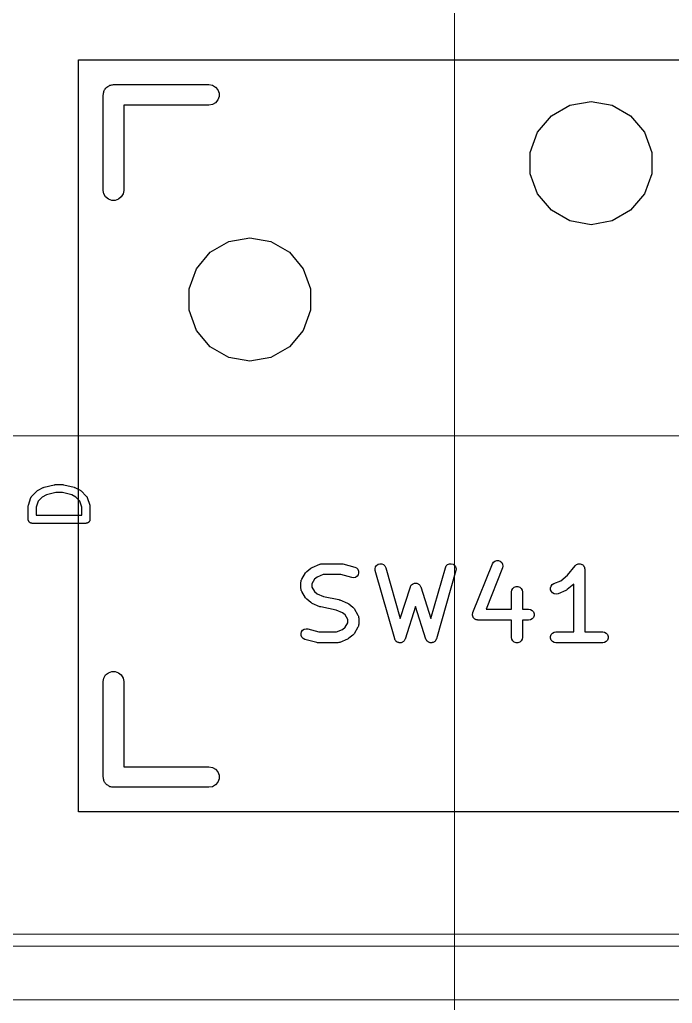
# Model space of a CAD drawing. Header units: millimetres. Extents: x 24 to 200, y 24 to 188.
# Drawn here: x 81.05 to 93.2, y 50.06 to 68.38 of the extents above; entities that cross this region are included whole.
import ezdxf

# ---------------------------------------------------------------- set-up
doc = ezdxf.new("R2010")
doc.units = ezdxf.units.MM
for name, color, linetype in [('3_SwitchPlate', 6, 'Continuous'), ('6_右天板', 230, 'Continuous'), ('7_PCBサンプル', 7, 'Continuous')]:
    doc.layers.add(name, color=color, linetype=linetype)
doc.layers.add('補助線', color=4, linetype='Continuous', lineweight=5, transparency=0.5)

# ---------------------------------------------------------------- blocks, each defined once
blk = doc.blocks.new('hhskb2-F.SilkS')
at = {"layer": '7_PCBサンプル'}
for p, q in [((69.596, -119.585), (69.6043, -119.57)), ((69.6043, -119.57), (69.61, -119.555)), ((69.61, -119.555), (69.6207, -119.542)), ((69.6207, -119.542), (69.6291, -119.528)), ((69.6291, -119.528), (69.6418, -119.517)), ((69.6418, -119.517), (69.6525, -119.504)), ((69.6525, -119.504), (69.667, -119.496)), ((69.667, -119.496), (69.6797, -119.485)), ((69.6797, -119.485), (69.6954, -119.479)), ((69.6954, -119.479), (69.7098, -119.471)), ((69.7098, -119.471), (69.7263, -119.468)), ((69.7263, -119.468), (69.7419, -119.462)), ((69.7419, -119.462), (69.7586, -119.462)), ((69.7586, -119.462), (69.775, -119.459)), ((69.775, -119.459), (71.553, -119.459)), ((71.553, -119.459), (71.6182, -119.471)), ((71.6182, -119.471), (71.6755, -119.504)), ((71.6755, -119.504), (71.718, -119.555)), ((71.718, -119.555), (71.7406, -119.617)), ((69.5845, -119.65), (69.5874, -119.634)), ((69.5845, -121.428), (69.5845, -119.65)), ((69.5874, -119.617), (69.5931, -119.601)), ((69.5874, -119.634), (69.5874, -119.617)), ((69.5931, -119.601), (69.596, -119.585)), ((71.718, -119.745), (71.6755, -119.796)), ((71.7406, -119.683), (71.718, -119.745)), ((71.7406, -119.617), (71.7406, -119.683)), ((71.553, -119.84), (69.9655, -119.84)), ((69.9655, -119.84), (69.9655, -121.428)), ((71.6182, -119.829), (71.553, -119.84)), ((71.6755, -119.796), (71.6182, -119.829)), ((77.9275, -120.041), (78.2726, -119.842)), ((78.2726, -119.842), (78.665, -119.773)), ((78.665, -119.773), (79.0574, -119.842)), ((79.0574, -119.842), (79.4025, -120.041)), ((77.6714, -120.346), (77.9275, -120.041)), ((79.4025, -120.041), (79.6586, -120.346)), ((77.5351, -120.721), (77.6714, -120.346)), ((79.6586, -120.346), (79.7949, -120.721)), ((77.5351, -121.119), (77.5351, -120.721)), ((79.7949, -120.721), (79.7949, -121.119)), ((77.6714, -121.494), (77.5351, -121.119)), ((79.7949, -121.119), (79.6586, -121.494)), ((69.596, -121.493), (69.5845, -121.428)), ((69.6291, -121.55), (69.596, -121.493)), ((69.6797, -121.593), (69.6291, -121.55)), ((69.7419, -121.616), (69.6797, -121.593)), ((69.8702, -121.593), (69.8081, -121.616)), ((69.9209, -121.55), (69.8702, -121.593)), ((69.954, -121.493), (69.9209, -121.55)), ((69.9655, -121.428), (69.954, -121.493)), ((77.9275, -121.799), (77.6714, -121.494)), ((79.6586, -121.494), (79.4025, -121.799)), ((69.8081, -121.616), (69.7419, -121.616)), ((78.2726, -121.998), (77.9275, -121.799)), ((79.4025, -121.799), (79.0574, -121.998)), ((78.665, -122.067), (78.2726, -121.998)), ((79.0574, -121.998), (78.665, -122.067)), ((71.9226, -122.382), (72.315, -122.313)), ((72.315, -122.313), (72.7074, -122.382)), ((71.5775, -122.581), (71.9226, -122.382)), ((72.7074, -122.382), (73.0525, -122.581)), ((71.3214, -122.886), (71.5775, -122.581)), ((73.0525, -122.581), (73.3086, -122.886)), ((71.1851, -123.261), (71.3214, -122.886)), ((73.3086, -122.886), (73.4449, -123.261)), ((71.1851, -123.659), (71.1851, -123.261)), ((73.4449, -123.261), (73.4449, -123.659)), ((71.3214, -124.034), (71.1851, -123.659)), ((73.4449, -123.659), (73.3086, -124.034)), ((71.5775, -124.339), (71.3214, -124.034)), ((73.3086, -124.034), (73.0525, -124.339)), ((71.9226, -124.538), (71.5775, -124.339)), ((73.0525, -124.339), (72.7074, -124.538)), ((72.315, -124.607), (71.9226, -124.538)), ((72.7074, -124.538), (72.315, -124.607)), ((76.829, -128.381), (76.8475, -128.351)), ((76.8475, -128.351), (76.8753, -128.33)), ((76.8753, -128.33), (76.9088, -128.318)), ((76.9088, -128.318), (76.9441, -128.32)), ((76.9441, -128.32), (76.9768, -128.333)), ((76.9768, -128.333), (77.0031, -128.356)), ((77.0031, -128.356), (77.0198, -128.387)), ((73.2802, -128.669), (73.3527, -128.548)), ((73.3527, -128.548), (73.3638, -128.535)), ((73.3638, -128.535), (73.3748, -128.522)), ((73.3748, -128.522), (73.4474, -128.462)), ((73.4474, -128.462), (73.4606, -128.454)), ((73.4606, -128.454), (73.4734, -128.446)), ((73.4734, -128.446), (73.6185, -128.386)), ((73.6185, -128.386), (73.6208, -128.385)), ((73.6208, -128.385), (73.6228, -128.384)), ((73.6228, -128.384), (73.6379, -128.381)), ((73.6379, -128.381), (73.6529, -128.378)), ((73.6529, -128.378), (73.6553, -128.378)), ((73.6553, -128.378), (73.6576, -128.378)), ((73.6576, -128.378), (74.0204, -128.378)), ((74.0204, -128.378), (74.034, -128.38)), ((74.034, -128.38), (74.0476, -128.382)), ((74.0476, -128.382), (74.2653, -128.442)), ((74.2653, -128.442), (74.2972, -128.457)), ((74.2972, -128.457), (74.3219, -128.482)), ((74.3219, -128.482), (74.3365, -128.515)), ((74.3393, -128.55), (74.3298, -128.584)), ((74.3365, -128.515), (74.3393, -128.55)), ((74.6448, -128.472), (74.6534, -128.438)), ((74.6485, -128.507), (74.6448, -128.472)), ((75.0113, -129.777), (74.6485, -128.507)), ((74.6534, -128.438), (74.6731, -128.409)), ((74.6731, -128.409), (74.7017, -128.388)), ((74.7017, -128.388), (74.7356, -128.378)), ((74.7356, -128.378), (74.7708, -128.381)), ((74.7708, -128.381), (74.803, -128.395)), ((74.803, -128.395), (74.8284, -128.42)), ((74.8284, -128.42), (74.8438, -128.452)), ((74.8438, -128.452), (75.1145, -129.399)), ((75.6841, -129.399), (75.9547, -128.452)), ((76.1501, -128.507), (75.7873, -129.777)), ((75.9547, -128.452), (75.9702, -128.42)), ((75.9702, -128.42), (75.9955, -128.395)), ((75.9955, -128.395), (76.0278, -128.381)), ((76.0278, -128.381), (76.063, -128.378)), ((76.063, -128.378), (76.0969, -128.388)), ((76.0969, -128.388), (76.1254, -128.409)), ((76.1254, -128.409), (76.1452, -128.438)), ((76.1452, -128.438), (76.1538, -128.472)), ((76.1538, -128.472), (76.1501, -128.507)), ((76.4661, -129.288), (76.829, -128.381)), ((77.0176, -128.457), (76.7105, -129.225)), ((77.0248, -128.422), (77.0176, -128.457)), ((77.0198, -128.387), (77.0248, -128.422)), ((78.2292, -128.589), (78.3679, -128.416)), ((78.3679, -128.416), (78.3689, -128.415)), ((78.3689, -128.415), (78.3695, -128.414)), ((78.3695, -128.414), (78.3821, -128.404)), ((78.3821, -128.404), (78.3944, -128.393)), ((78.3944, -128.393), (78.3956, -128.392)), ((78.3956, -128.392), (78.3965, -128.392)), ((78.3965, -128.392), (78.4119, -128.386)), ((78.4119, -128.386), (78.4273, -128.38)), ((78.4273, -128.38), (78.4285, -128.38)), ((78.4285, -128.38), (78.4296, -128.379)), ((78.4296, -128.379), (78.4461, -128.379)), ((78.4461, -128.379), (78.4626, -128.379)), ((78.4626, -128.379), (78.4637, -128.379)), ((78.4637, -128.379), (78.4649, -128.379)), ((78.4649, -128.379), (78.4804, -128.385)), ((78.4804, -128.385), (78.496, -128.39)), ((78.496, -128.39), (78.497, -128.391)), ((78.497, -128.391), (78.4981, -128.392)), ((78.4981, -128.392), (78.5107, -128.402)), ((78.5107, -128.402), (78.5236, -128.412)), ((78.5236, -128.412), (78.5242, -128.413)), ((78.5242, -128.413), (78.5251, -128.414)), ((78.5251, -128.414), (78.5333, -128.428)), ((78.5333, -128.428), (78.5419, -128.443)), ((78.5419, -128.443), (78.5422, -128.444)), ((78.5422, -128.444), (78.5428, -128.445)), ((78.5428, -128.445), (78.5456, -128.461)), ((78.5456, -128.461), (78.5489, -128.477)), ((78.5489, -128.477), (78.5487, -128.478)), ((78.5487, -128.478), (78.5489, -128.48)), ((78.5489, -128.48), (78.5489, -129.648)), ((73.2657, -128.721), (73.2674, -128.712)), ((73.2657, -128.842), (73.2657, -128.721)), ((73.2674, -128.712), (73.2675, -128.702)), ((73.2675, -128.702), (73.2704, -128.695)), ((73.2704, -128.695), (73.2718, -128.687)), ((73.2718, -128.687), (73.2767, -128.678)), ((73.2767, -128.678), (73.2802, -128.669)), ((73.5181, -128.668), (73.4689, -128.75)), ((73.5657, -128.628), (73.5181, -128.668)), ((73.6779, -128.581), (73.5657, -128.628)), ((74.0066, -128.581), (73.6779, -128.581)), ((74.2109, -128.638), (74.0066, -128.581)), ((74.2461, -128.641), (74.2109, -128.638)), ((74.2802, -128.632), (74.2461, -128.641)), ((74.3093, -128.612), (74.2802, -128.632)), ((74.3298, -128.584), (74.3093, -128.612)), ((77.9728, -128.749), (78.1038, -128.694)), ((78.1038, -128.694), (78.2292, -128.589)), ((73.2674, -128.852), (73.2657, -128.842)), ((73.2675, -128.862), (73.2674, -128.852)), ((73.2704, -128.869), (73.2675, -128.862)), ((73.2718, -128.877), (73.2704, -128.869)), ((73.2767, -128.886), (73.2718, -128.877)), ((73.2802, -128.895), (73.2767, -128.886)), ((73.3527, -129.016), (73.2802, -128.895)), ((73.4689, -128.75), (73.4689, -128.814)), ((73.4689, -128.814), (73.5181, -128.896)), ((73.5181, -128.896), (73.5657, -128.936)), ((75.1145, -129.399), (75.3025, -128.811)), ((75.3025, -128.811), (75.3044, -128.808)), ((75.3044, -128.808), (75.3053, -128.804)), ((75.3053, -128.804), (75.3126, -128.792)), ((75.3126, -128.792), (75.3189, -128.78)), ((75.3189, -128.78), (75.3219, -128.777)), ((75.3219, -128.777), (75.3241, -128.774)), ((75.3241, -128.774), (75.3349, -128.766)), ((75.3349, -128.766), (75.3451, -128.756)), ((75.3451, -128.756), (75.3488, -128.755)), ((75.3488, -128.755), (75.352, -128.752)), ((75.352, -128.752), (75.365, -128.748)), ((75.365, -128.748), (75.3777, -128.743)), ((75.3777, -128.743), (75.3818, -128.743)), ((75.3818, -128.743), (75.3856, -128.742)), ((75.3856, -128.742), (75.3993, -128.742)), ((75.3993, -128.742), (75.413, -128.742)), ((75.413, -128.742), (75.4168, -128.743)), ((75.4168, -128.743), (75.4209, -128.743)), ((75.4209, -128.743), (75.4335, -128.748)), ((75.4335, -128.748), (75.4466, -128.752)), ((75.4466, -128.752), (75.4498, -128.755)), ((75.4498, -128.755), (75.4535, -128.756)), ((75.4535, -128.756), (75.4637, -128.766)), ((75.4637, -128.766), (75.4745, -128.774)), ((75.4745, -128.774), (75.4766, -128.777)), ((75.4766, -128.777), (75.4796, -128.78)), ((75.4796, -128.78), (75.486, -128.792)), ((75.486, -128.792), (75.4933, -128.804)), ((75.4933, -128.804), (75.4942, -128.808)), ((75.4942, -128.808), (75.4961, -128.811)), ((75.4961, -128.811), (75.6841, -129.399)), ((77.1845, -128.903), (77.1907, -128.868)), ((77.1845, -129.225), (77.1845, -128.903)), ((77.1907, -128.868), (77.2083, -128.838)), ((77.2083, -128.838), (77.2353, -128.815)), ((77.2353, -128.815), (77.2685, -128.803)), ((77.2685, -128.803), (77.3038, -128.803)), ((77.3038, -128.803), (77.3369, -128.815)), ((77.3369, -128.815), (77.364, -128.838)), ((77.364, -128.838), (77.3816, -128.868)), ((77.3816, -128.868), (77.3877, -128.903)), ((77.3877, -128.903), (77.3877, -129.225)), ((77.9111, -128.829), (77.9216, -128.796)), ((77.9127, -128.865), (77.9111, -128.829)), ((77.9263, -128.897), (77.9127, -128.865)), ((77.9216, -128.796), (77.9431, -128.768)), ((77.9502, -128.923), (77.9263, -128.897)), ((77.9431, -128.768), (77.9728, -128.749)), ((78.1961, -128.876), (78.0509, -128.936)), ((78.2089, -128.868), (78.1961, -128.876)), ((78.222, -128.86), (78.2089, -128.868)), ((78.3457, -128.757), (78.222, -128.86)), ((78.3457, -129.648), (78.3457, -128.757)), ((73.3639, -129.028), (73.3527, -129.016)), ((73.3748, -129.041), (73.3639, -129.028)), ((73.4474, -129.102), (73.3748, -129.041)), ((73.4606, -129.109), (73.4474, -129.102)), ((73.5657, -128.936), (73.6877, -128.987)), ((73.6877, -128.987), (73.9686, -129.045)), ((73.9686, -129.045), (73.9775, -129.049)), ((73.9775, -129.049), (73.9869, -129.051)), ((73.9869, -129.051), (74.1321, -129.111)), ((77.9815, -128.939), (77.9502, -128.923)), ((78.0165, -128.944), (77.9815, -128.939)), ((78.0509, -128.936), (78.0165, -128.944)), ((73.4734, -129.118), (73.4606, -129.109)), ((73.6185, -129.178), (73.4734, -129.118)), ((73.6279, -129.18), (73.6185, -129.178)), ((73.6368, -129.184), (73.6279, -129.18)), ((73.9177, -129.242), (73.6368, -129.184)), ((74.0398, -129.293), (73.9177, -129.242)), ((74.1321, -129.111), (74.1449, -129.12)), ((74.1449, -129.12), (74.158, -129.127)), ((74.158, -129.127), (74.2306, -129.188)), ((74.2306, -129.188), (74.2416, -129.201)), ((74.2416, -129.201), (74.2527, -129.213)), ((74.2527, -129.213), (74.3253, -129.334)), ((75.3993, -129.176), (75.2058, -129.78)), ((75.5928, -129.78), (75.3993, -129.176)), ((76.7105, -129.225), (77.1845, -129.225)), ((77.3877, -129.225), (77.5039, -129.225)), ((77.5039, -129.225), (77.5386, -129.231)), ((77.5386, -129.231), (77.5692, -129.248)), ((77.5692, -129.248), (77.5918, -129.275)), ((77.5918, -129.275), (77.6039, -129.309)), ((74.0873, -129.333), (74.0398, -129.293)), ((74.1365, -129.415), (74.0873, -129.333)), ((74.1365, -129.479), (74.1365, -129.415)), ((74.3253, -129.334), (74.3287, -129.343)), ((74.3287, -129.343), (74.3336, -129.352)), ((74.3336, -129.352), (74.335, -129.36)), ((74.335, -129.36), (74.3379, -129.367)), ((74.3379, -129.367), (74.3381, -129.377)), ((74.3381, -129.377), (74.3397, -129.387)), ((74.3397, -129.387), (74.3397, -129.508)), ((76.4589, -129.323), (76.4604, -129.316)), ((76.4604, -129.333), (76.4589, -129.323)), ((76.4604, -129.309), (76.464, -129.299)), ((76.4604, -129.316), (76.4604, -129.309)), ((76.4604, -129.344), (76.4604, -129.333)), ((76.4629, -129.351), (76.4604, -129.344)), ((76.4639, -129.358), (76.4629, -129.351)), ((76.4689, -129.367), (76.4639, -129.358)), ((76.464, -129.299), (76.4661, -129.288)), ((76.4724, -129.377), (76.4689, -129.367)), ((76.4771, -129.383), (76.4724, -129.377)), ((76.4806, -129.389), (76.4771, -129.383)), ((76.4884, -129.396), (76.4806, -129.389)), ((76.4951, -129.404), (76.4884, -129.396)), ((76.5014, -129.408), (76.4951, -129.404)), ((76.5069, -129.413), (76.5014, -129.408)), ((76.5166, -129.416), (76.5069, -129.413)), ((76.5257, -129.422), (76.5166, -129.416)), ((76.5329, -129.423), (76.5257, -129.422)), ((76.5396, -129.426), (76.5329, -129.423)), ((76.5501, -129.426), (76.5396, -129.426)), ((76.5604, -129.428), (76.5501, -129.426)), ((77.1845, -129.428), (76.5604, -129.428)), ((77.1845, -129.75), (77.1845, -129.428)), ((77.5039, -129.428), (77.3877, -129.428)), ((77.3877, -129.428), (77.3877, -129.75)), ((77.5386, -129.422), (77.5039, -129.428)), ((77.5692, -129.404), (77.5386, -129.422)), ((77.5918, -129.377), (77.5692, -129.404)), ((77.6039, -129.344), (77.5918, -129.377)), ((77.6039, -129.309), (77.6039, -129.344)), ((73.2662, -129.679), (73.2756, -129.645)), ((73.2756, -129.645), (73.2961, -129.617)), ((73.2961, -129.617), (73.3252, -129.597)), ((73.3252, -129.597), (73.3594, -129.588)), ((73.3594, -129.588), (73.3945, -129.591)), ((73.3945, -129.591), (73.5988, -129.648)), ((73.5988, -129.648), (73.9275, -129.648)), ((73.9275, -129.648), (74.0398, -129.601)), ((74.0398, -129.601), (74.0873, -129.562)), ((74.0873, -129.562), (74.1365, -129.479)), ((74.3253, -129.56), (74.2527, -129.681)), ((74.3287, -129.551), (74.3253, -129.56)), ((74.3336, -129.542), (74.3287, -129.551)), ((74.335, -129.534), (74.3336, -129.542)), ((74.3379, -129.527), (74.335, -129.534)), ((74.3381, -129.517), (74.3379, -129.527)), ((74.3397, -129.508), (74.3381, -129.517)), ((77.9771, -129.654), (78.0119, -129.648)), ((78.0119, -129.648), (78.3457, -129.648)), ((78.5489, -129.648), (78.8827, -129.648)), ((78.8827, -129.648), (78.9175, -129.654)), ((73.2689, -129.714), (73.2662, -129.679)), ((73.2835, -129.747), (73.2689, -129.714)), ((73.3083, -129.772), (73.2835, -129.747)), ((73.3401, -129.787), (73.3083, -129.772)), ((73.5578, -129.847), (73.3401, -129.787)), ((74.1321, -129.783), (73.9869, -129.843)), ((74.1449, -129.775), (74.1321, -129.783)), ((74.158, -129.767), (74.1449, -129.775)), ((74.2306, -129.707), (74.158, -129.767)), ((74.2416, -129.694), (74.2306, -129.707)), ((74.2527, -129.681), (74.2416, -129.694)), ((75.0138, -129.783), (75.0113, -129.777)), ((75.015, -129.788), (75.0138, -129.783)), ((75.0214, -129.798), (75.015, -129.788)), ((75.0267, -129.809), (75.0214, -129.798)), ((75.0308, -129.813), (75.0267, -129.809)), ((75.0338, -129.818), (75.0308, -129.813)), ((75.0434, -129.825), (75.0338, -129.818)), ((75.0521, -129.834), (75.0434, -129.825)), ((75.0572, -129.836), (75.0521, -129.834)), ((75.1632, -129.835), (75.158, -129.838)), ((75.1722, -129.827), (75.1632, -129.835)), ((75.182, -129.82), (75.1722, -129.827)), ((75.1852, -129.816), (75.182, -129.82)), ((75.1893, -129.812), (75.1852, -129.816)), ((75.195, -129.801), (75.1893, -129.812)), ((75.2018, -129.791), (75.195, -129.801)), ((75.2031, -129.785), (75.2018, -129.791)), ((75.2058, -129.78), (75.2031, -129.785)), ((75.5954, -129.785), (75.5928, -129.78)), ((75.5968, -129.791), (75.5954, -129.785)), ((75.6036, -129.801), (75.5968, -129.791)), ((75.6092, -129.812), (75.6036, -129.801)), ((75.6134, -129.816), (75.6092, -129.812)), ((75.6166, -129.82), (75.6134, -129.816)), ((75.6264, -129.827), (75.6166, -129.82)), ((75.6353, -129.835), (75.6264, -129.827)), ((75.6406, -129.838), (75.6353, -129.835)), ((75.7465, -129.834), (75.7413, -129.836)), ((75.7552, -129.825), (75.7465, -129.834)), ((75.7648, -129.818), (75.7552, -129.825)), ((75.7678, -129.813), (75.7648, -129.818)), ((75.7718, -129.809), (75.7678, -129.813)), ((75.7771, -129.798), (75.7718, -129.809)), ((75.7836, -129.788), (75.7771, -129.798)), ((75.7848, -129.783), (75.7836, -129.788)), ((75.7873, -129.777), (75.7848, -129.783)), ((77.1907, -129.784), (77.1845, -129.75)), ((77.2083, -129.815), (77.1907, -129.784)), ((77.2353, -129.838), (77.2083, -129.815)), ((77.364, -129.815), (77.3369, -129.838)), ((77.3816, -129.784), (77.364, -129.815)), ((77.3877, -129.75), (77.3816, -129.784)), ((77.9118, -129.732), (77.9239, -129.699)), ((77.9118, -129.767), (77.9118, -129.732)), ((77.9239, -129.8), (77.9118, -129.767)), ((77.9239, -129.699), (77.9466, -129.672)), ((77.9466, -129.827), (77.9239, -129.8)), ((77.9466, -129.672), (77.9771, -129.654)), ((77.9771, -129.845), (77.9466, -129.827)), ((78.9175, -129.654), (78.948, -129.672)), ((78.948, -129.827), (78.9175, -129.845)), ((78.948, -129.672), (78.9707, -129.699)), ((78.9707, -129.8), (78.948, -129.827)), ((78.9707, -129.699), (78.9828, -129.732)), ((78.9828, -129.767), (78.9707, -129.8)), ((78.9828, -129.732), (78.9828, -129.767)), ((73.5715, -129.849), (73.5578, -129.847)), ((73.585, -129.851), (73.5715, -129.849)), ((73.9479, -129.851), (73.585, -129.851)), ((73.9502, -129.851), (73.9479, -129.851)), ((73.9525, -129.851), (73.9502, -129.851)), ((73.9675, -129.848), (73.9525, -129.851)), ((73.9826, -129.845), (73.9675, -129.848)), ((73.9846, -129.844), (73.9826, -129.845)), ((73.9869, -129.843), (73.9846, -129.844)), ((75.0617, -129.839), (75.0572, -129.836)), ((75.0733, -129.843), (75.0617, -129.839)), ((75.0843, -129.848), (75.0733, -129.843)), ((75.0899, -129.848), (75.0843, -129.848)), ((75.0953, -129.85), (75.0899, -129.848)), ((75.1074, -129.85), (75.0953, -129.85)), ((75.1195, -129.851), (75.1074, -129.85)), ((75.1249, -129.849), (75.1195, -129.851)), ((75.1306, -129.849), (75.1249, -129.849)), ((75.1418, -129.844), (75.1306, -129.849)), ((75.1535, -129.841), (75.1418, -129.844)), ((75.158, -129.838), (75.1535, -129.841)), ((75.6451, -129.841), (75.6406, -129.838)), ((75.6568, -129.844), (75.6451, -129.841)), ((75.668, -129.849), (75.6568, -129.844)), ((75.6736, -129.849), (75.668, -129.849)), ((75.679, -129.851), (75.6736, -129.849)), ((75.6911, -129.85), (75.679, -129.851)), ((75.7033, -129.85), (75.6911, -129.85)), ((75.7086, -129.848), (75.7033, -129.85)), ((75.7142, -129.848), (75.7086, -129.848)), ((75.7253, -129.843), (75.7142, -129.848)), ((75.7369, -129.839), (75.7253, -129.843)), ((75.7413, -129.836), (75.7369, -129.839)), ((77.2685, -129.85), (77.2353, -129.838)), ((77.3038, -129.85), (77.2685, -129.85)), ((77.3369, -129.838), (77.3038, -129.85)), ((78.0119, -129.851), (77.9771, -129.845)), ((78.8827, -129.851), (78.0119, -129.851)), ((78.9175, -129.845), (78.8827, -129.851)), ((69.6797, -130.407), (69.7419, -130.384)), ((69.7419, -130.384), (69.8081, -130.384)), ((69.8081, -130.384), (69.8702, -130.407)), ((69.5845, -130.572), (69.596, -130.507)), ((69.596, -130.507), (69.6291, -130.45)), ((69.6291, -130.45), (69.6797, -130.407)), ((69.8702, -130.407), (69.9209, -130.45)), ((69.9209, -130.45), (69.954, -130.507)), ((69.954, -130.507), (69.9655, -130.572)), ((69.5845, -132.35), (69.5845, -130.572)), ((69.9655, -130.572), (69.9655, -132.159)), ((69.9655, -132.159), (71.553, -132.159)), ((71.553, -132.159), (71.6182, -132.171)), ((71.6182, -132.171), (71.6755, -132.204)), ((71.6755, -132.204), (71.718, -132.255)), ((69.5874, -132.366), (69.5845, -132.35)), ((69.5874, -132.383), (69.5874, -132.366)), ((69.5931, -132.399), (69.5874, -132.383)), ((69.596, -132.415), (69.5931, -132.399)), ((71.718, -132.255), (71.7406, -132.317)), ((71.7406, -132.383), (71.718, -132.445)), ((71.7406, -132.317), (71.7406, -132.383)), ((69.6043, -132.43), (69.596, -132.415)), ((69.61, -132.445), (69.6043, -132.43)), ((69.6207, -132.458), (69.61, -132.445)), ((69.6291, -132.472), (69.6207, -132.458)), ((69.6418, -132.483), (69.6291, -132.472)), ((69.6525, -132.496), (69.6418, -132.483)), ((69.667, -132.504), (69.6525, -132.496)), ((69.6797, -132.515), (69.667, -132.504)), ((69.6954, -132.521), (69.6797, -132.515)), ((69.7098, -132.529), (69.6954, -132.521)), ((69.7263, -132.532), (69.7098, -132.529)), ((69.7419, -132.538), (69.7263, -132.532)), ((69.7586, -132.538), (69.7419, -132.538)), ((69.775, -132.54), (69.7586, -132.538)), ((71.553, -132.54), (69.775, -132.54)), ((71.6182, -132.529), (71.553, -132.54)), ((71.6755, -132.496), (71.6182, -132.529)), ((71.718, -132.445), (71.6755, -132.496))]:
    blk.add_line(p, q, dxfattribs=at)
blk = doc.blocks.new('hhskb2-F.Fab')
at = {"layer": '7_PCBサンプル'}
for p, q in [((68.6819, -126.907), (68.691, -126.905)), ((68.691, -126.905), (68.8338, -126.905)), ((68.8338, -126.905), (68.8428, -126.907)), ((68.257, -127.118), (68.3522, -127.023)), ((68.3522, -127.023), (68.362, -127.016)), ((68.362, -127.016), (68.3717, -127.009)), ((68.3717, -127.009), (68.4669, -126.961)), ((68.4669, -126.961), (68.4748, -126.959)), ((68.4748, -126.959), (68.4823, -126.955)), ((68.4823, -126.955), (68.6728, -126.908)), ((68.7002, -127.055), (68.5267, -127.099)), ((68.6728, -126.908), (68.6819, -126.907)), ((68.8246, -127.055), (68.7002, -127.055)), ((68.9981, -127.099), (68.8246, -127.055)), ((68.8428, -126.907), (68.852, -126.908)), ((68.852, -126.908), (69.0425, -126.955)), ((69.0425, -126.955), (69.05, -126.959)), ((69.05, -126.959), (69.0578, -126.961)), ((69.0578, -126.961), (69.1531, -127.009)), ((69.1531, -127.009), (69.1627, -127.016)), ((69.1627, -127.016), (69.1726, -127.023)), ((69.1726, -127.023), (69.2678, -127.118)), ((68.1912, -127.29), (68.2388, -127.147)), ((68.2388, -127.147), (68.2409, -127.143)), ((68.2409, -127.143), (68.242, -127.139)), ((68.242, -127.139), (68.2471, -127.132)), ((68.2471, -127.132), (68.2513, -127.124)), ((68.2513, -127.124), (68.2545, -127.121)), ((68.2545, -127.121), (68.257, -127.118)), ((68.3756, -127.211), (68.3374, -127.326)), ((68.4497, -127.137), (68.3756, -127.211)), ((68.5267, -127.099), (68.4497, -127.137)), ((69.0751, -127.137), (68.9981, -127.099)), ((69.1492, -127.211), (69.0751, -127.137)), ((69.1874, -127.326), (69.1492, -127.211)), ((69.2678, -127.118), (69.2703, -127.121)), ((69.2703, -127.121), (69.2735, -127.124)), ((69.2735, -127.124), (69.2777, -127.132)), ((69.2777, -127.132), (69.2827, -127.139)), ((69.2827, -127.139), (69.2839, -127.143)), ((69.2839, -127.143), (69.2859, -127.147)), ((69.2859, -127.147), (69.3335, -127.29)), ((68.1874, -127.314), (68.1895, -127.302)), ((68.1874, -127.552), (68.1874, -127.314)), ((68.1895, -127.302), (68.1912, -127.29)), ((68.3374, -127.326), (68.3374, -127.477)), ((69.1874, -127.477), (69.1874, -127.326)), ((69.3335, -127.29), (69.3353, -127.302)), ((69.3353, -127.302), (69.3374, -127.314)), ((69.3374, -127.314), (69.3374, -127.552)), ((68.1885, -127.558), (68.1874, -127.552)), ((68.1885, -127.565), (68.1885, -127.558)), ((68.1908, -127.571), (68.1885, -127.565)), ((68.1919, -127.578), (68.1908, -127.571)), ((68.1952, -127.583), (68.1919, -127.578)), ((68.1974, -127.589), (68.1952, -127.583)), ((68.2016, -127.594), (68.1974, -127.589)), ((68.2049, -127.6), (68.2016, -127.594)), ((68.21, -127.604), (68.2049, -127.6)), ((68.2142, -127.609), (68.21, -127.604)), ((68.2199, -127.613), (68.2142, -127.609)), ((68.2249, -127.617), (68.2199, -127.613)), ((68.231, -127.619), (68.2249, -127.617)), ((68.2367, -127.622), (68.231, -127.619)), ((68.2432, -127.624), (68.2367, -127.622)), ((68.2494, -127.626), (68.2432, -127.624)), ((68.2559, -127.626), (68.2494, -127.626)), ((68.2624, -127.627), (68.2559, -127.626)), ((69.2624, -127.627), (68.2624, -127.627)), ((68.3374, -127.477), (69.1874, -127.477)), ((69.2688, -127.626), (69.2624, -127.627)), ((69.2754, -127.626), (69.2688, -127.626)), ((69.2816, -127.624), (69.2754, -127.626)), ((69.288, -127.622), (69.2816, -127.624)), ((69.2937, -127.619), (69.288, -127.622)), ((69.2999, -127.617), (69.2937, -127.619)), ((69.3049, -127.613), (69.2999, -127.617)), ((69.3106, -127.609), (69.3049, -127.613)), ((69.3148, -127.604), (69.3106, -127.609)), ((69.3198, -127.6), (69.3148, -127.604)), ((69.3231, -127.594), (69.3198, -127.6)), ((69.3273, -127.589), (69.3231, -127.594)), ((69.3296, -127.583), (69.3273, -127.589)), ((69.3329, -127.578), (69.3296, -127.583)), ((69.334, -127.571), (69.3329, -127.578)), ((69.3362, -127.565), (69.334, -127.571)), ((69.3374, -127.552), (69.3362, -127.558)), ((69.3362, -127.558), (69.3362, -127.565))]:
    blk.add_line(p, q, dxfattribs=at)

msp = doc.modelspace()

# ---------------------------------------------------------------- linework, layer by layer
at = {"layer": '3_SwitchPlate'}
msp.add_lwpolyline([(82.15, 53.625), (82.15, 67.625), (96.15, 67.625), (96.15, 53.625)], close=True, dxfattribs=at)
at = {"layer": '6_右天板', "lineweight": 5, "transparency": 33554687}
msp.add_lwpolyline([(110.525, 50.125), (52.525, 50.125), (52.525, 69.125), (52.525, 147.125), (168.525, 147.125), (168.525, 69.125), (121.025, 69.125), (121.025, 50.125), (100.025, 50.125)], dxfattribs=at)
at = {"layer": '7_PCBサンプル', "lineweight": 5, "transparency": 33554687}
msp.add_lwpolyline([(77.275, 51.125), (77.275, 70.125), (101.025, 70.125), (101.025, 51.125)], close=True, dxfattribs=at)
at = {"layer": '補助線'}
for p, q in [((89.15, 69.882), (89.15, 46)), ((45.855, 60.625), (185.21, 60.625))]:
    msp.add_line(p, q, dxfattribs=at)
at = {"layer": '補助線', "lineweight": 5, "transparency": 33554687}
for p, q in [((31.521, 51.35), (179.702, 51.35)), ((28.169, 50.125), (179.621, 50.125))]:
    msp.add_line(p, q, dxfattribs=at)

# ---------------------------------------------------------------- block references
for name in ['hhskb2-F.SilkS', 'hhskb2-F.Fab']:
    msp.add_blockref(name, (13.025, 186.625))

doc.saveas('drawing.dxf')
